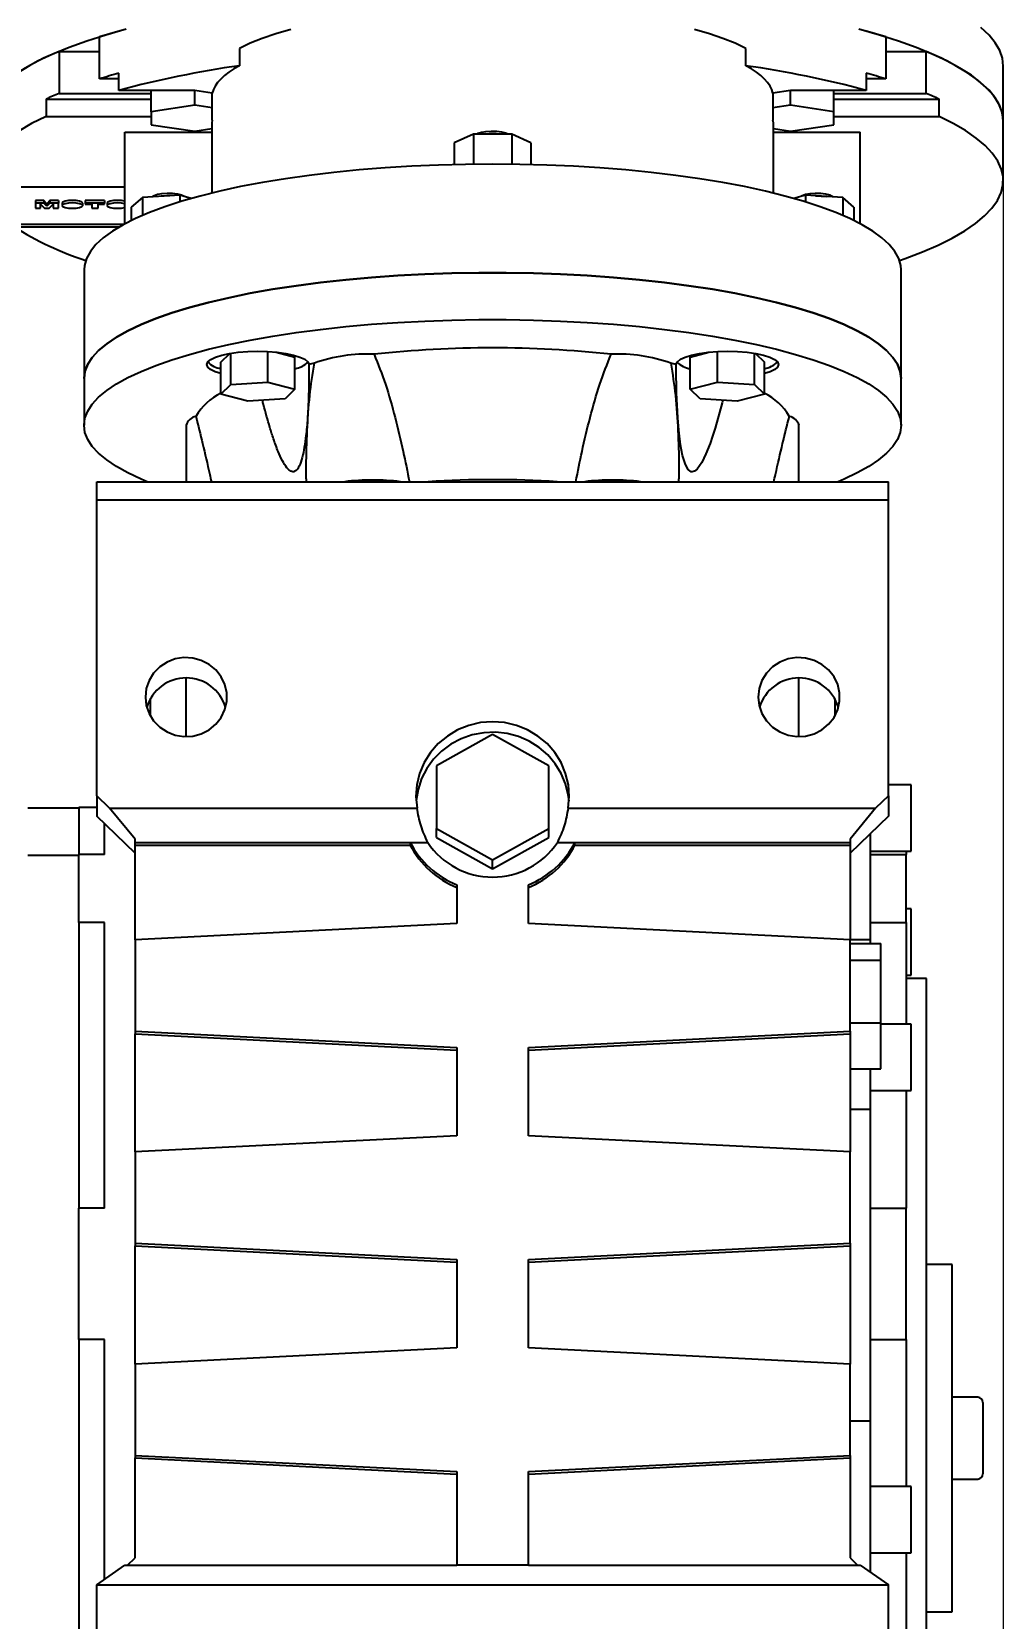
# Model space of a CAD drawing. Header units: millimetres. Extents: x 160 to 8396, y -16 to 5840.
# Drawn here: x 4384 to 4574.2, y 4787.7 to 5098.4 of the extents above; entities that cross this region are included whole.
import ezdxf

# ---------------------------------------------------------------- set-up
doc = ezdxf.new("R2010")
doc.units = ezdxf.units.MM
doc.header["$LTSCALE"] = 20
doc.styles.add('SLDTEXTSTYLE1', font='TXT', dxfattribs={"width": 0.605})
doc.dimstyles.new('SLDDIMSTYLE1', dxfattribs={"dimtxt": 70, "dimasz": 60, "dimexe": 0, "dimexo": 0.0625, "dimgap": 17.5, "dimtad": 2, "dimdec": 0, "dimrnd": 1e-09, "dimzin": 12, "dimdsep": 46, "dimtxsty": 'SLDTEXTSTYLE1', "dimsah": 1, "dimcen": 0.09, "dimadec": 0, "dimazin": 3, "dimtol": 1, "dimtfac": 1, "dimtdec": 3, "dimtofl": 0, "dimtmove": 0, "dimatfit": 3, "dimfxl": 0, "dimfrac": 2, "dimtolj": 1, "dimarcsym": 0})

# ---------------------------------------------------------------- blocks, each defined once
blk = doc.blocks.new('_D_9')
at = {"color": 7, "linetype": 'Continuous', "lineweight": 0}
for p, q in [((4574.2, 5069.25), (4574.2, 1335.28)), ((2992.21, 3609.87), (2992.21, 1335.28)), ((4574.2, 1355.28), (2992.21, 1355.28))]:
    blk.add_line(p, q, dxfattribs=at)
at = {"color": 7, "linetype": 'Continuous', "lineweight": 18}
for points in [[(2992.21, 1355.28), (3052.21, 1345.28), (3052.21, 1365.28)], [(4574.2, 1355.28), (4514.2, 1365.28), (4514.2, 1345.28)]]:
    blk.add_solid(points, dxfattribs=at)
at = {"color": 7, "linetype": 'Continuous', "lineweight": 18, "char_height": 70, "attachment_point": 1, "style": 'SLDTEXTSTYLE1'}
for s, insert in [('1582', (3644.82, 1445.51)), ('*', (3842.08, 1445.51))]:
    blk.add_mtext(s, dxfattribs=dict(at, insert=insert))

msp = doc.modelspace()

# ---------------------------------------------------------------- linework, layer by layer
at = {"color": 7, "linetype": 'Continuous', "lineweight": 25}
for p, q in [((4397.23, 5089.16), (4397.23, 5097.37)), ((4424.65, 5095.11), (4424.65, 5091.73)), ((4523.76, 5091.73), (4523.76, 5095.11)), ((4551.18, 5097.37), (4551.18, 5089.16)), ((4389.3, 5094.52), (4389.3, 5086.31)), ((4389.3, 5094.52), (4397.23, 5094.52)), ((4551.18, 5094.52), (4559.11, 5094.52)), ((4559.11, 5086.31), (4559.11, 5094.52)), ((4401.02, 5089.16), (4397.23, 5089.16)), ((4401.02, 5086.89), (4401.02, 5090.27)), ((4547.38, 5090.27), (4547.38, 5086.89)), ((4551.18, 5089.16), (4547.38, 5089.16)), ((4574.2, 5080.84), (4574.2, 5091.66)), ((4389.3, 5086.31), (4407.37, 5086.31)), ((4415.87, 5086.89), (4401.02, 5086.89)), ((4407.37, 5082.72), (4407.37, 5086.89)), ((4419.29, 5086.38), (4415.87, 5086.89)), ((4415.87, 5083.99), (4415.87, 5086.89)), ((4419.29, 5083.48), (4419.29, 5086.38)), ((4532.54, 5086.89), (4529.11, 5086.38)), ((4529.11, 5086.38), (4529.11, 5083.48)), ((4547.38, 5086.89), (4532.54, 5086.89)), ((4532.54, 5083.99), (4532.54, 5086.89)), ((4541.04, 5082.72), (4541.04, 5086.89)), ((4541.04, 5086.31), (4559.11, 5086.31)), ((4386.76, 5085.19), (4386.76, 5081.81)), ((4386.76, 5085.19), (4407.37, 5085.19)), ((4415.87, 5083.99), (4407.37, 5082.72)), ((4407.37, 5082.72), (4407.37, 5080.18)), ((4419.29, 5083.48), (4415.87, 5083.99)), ((4419.29, 5081.07), (4419.29, 5083.48)), ((4532.54, 5083.99), (4529.11, 5083.48)), ((4529.11, 5083.48), (4529.11, 5081.07)), ((4541.04, 5082.72), (4532.54, 5083.99)), ((4541.04, 5085.19), (4561.64, 5085.19)), ((4541.04, 5080.18), (4541.04, 5082.72)), ((4561.64, 5081.81), (4561.64, 5085.19)), ((4386.76, 5081.81), (4407.37, 5081.81)), ((4407.37, 5080.18), (4415.87, 5078.91)), ((4419.2, 5080.25), (4419.2, 5066.79)), ((4529.2, 5066.79), (4529.2, 5080.25)), ((4532.54, 5078.91), (4541.04, 5080.18)), ((4541.04, 5081.81), (4561.64, 5081.81)), ((4574.2, 5069.25), (4574.2, 5080.84)), ((4402.2, 5078.7), (4419.2, 5078.7)), ((4402.2, 5060.78), (4402.2, 5078.7)), ((4415.87, 5078.91), (4419.2, 5079.41)), ((4470.45, 5078.33), (4466.7, 5076.65)), ((4466.7, 5076.65), (4466.7, 5072.37)), ((4470.45, 5078.33), (4470.45, 5072.43)), ((4477.96, 5078.33), (4470.45, 5078.33)), ((4477.96, 5078.33), (4477.96, 5072.43)), ((4481.71, 5076.65), (4477.96, 5078.33)), ((4481.71, 5076.65), (4481.71, 5072.37)), ((4529.2, 5079.41), (4532.54, 5078.91)), ((4529.2, 5078.7), (4546.2, 5078.7)), ((4546.2, 5060.78), (4546.2, 5078.7)), ((4402.2, 5067.96), (4374.33, 5067.96)), ((4386.3, 5065.34), (4384.7, 5065.34)), ((4384.7, 5065.34), (4384.7, 5064.85)), ((4386.3, 5064.85), (4384.7, 5064.85)), ((4384.7, 5064.85), (4384.7, 5063.82)), ((4385.7, 5064.62), (4386.44, 5063.82)), ((4385.7, 5063.82), (4385.7, 5064.62)), ((4386.9, 5064.72), (4386.3, 5065.34)), ((4386.3, 5065.34), (4386.3, 5064.85)), ((4386.9, 5064.23), (4386.3, 5064.85)), ((4387.51, 5065.34), (4386.9, 5064.72)), ((4387.51, 5064.85), (4386.9, 5064.23)), ((4386.9, 5064.72), (4386.9, 5064.23)), ((4387.37, 5063.82), (4388.14, 5064.62)), ((4389.2, 5065.34), (4387.51, 5065.34)), ((4387.51, 5065.34), (4387.51, 5064.85)), ((4389.2, 5064.85), (4387.51, 5064.85)), ((4388.14, 5064.62), (4388.14, 5063.82)), ((4389.2, 5065.34), (4389.2, 5064.85)), ((4389.2, 5063.82), (4389.2, 5064.85)), ((4389.89, 5064.82), (4389.89, 5064.34)), ((4393.93, 5064.34), (4393.93, 5064.82)), ((4398.21, 5065.34), (4394.43, 5065.34)), ((4394.43, 5065.34), (4394.43, 5064.85)), ((4398.21, 5064.85), (4394.43, 5064.85)), ((4394.43, 5064.85), (4394.43, 5064.62)), ((4394.43, 5064.62), (4395.7, 5064.62)), ((4395.7, 5064.62), (4395.7, 5063.82)), ((4396.95, 5064.62), (4398.21, 5064.62)), ((4396.95, 5063.82), (4396.95, 5064.62)), ((4398.21, 5065.34), (4398.21, 5064.85)), ((4398.21, 5064.62), (4398.21, 5064.85)), ((4398.7, 5064.82), (4398.7, 5064.34)), ((4405.63, 5065.92), (4403.44, 5064.06)), ((4403.44, 5064.06), (4403.44, 5061.41)), ((4412.95, 5066.36), (4405.63, 5065.92)), ((4405.63, 5065.92), (4405.63, 5062.42)), ((4407.64, 5066.17), (4407.49, 5066.03)), ((4412.95, 5066.36), (4412.95, 5065.07)), ((4415.2, 5065.73), (4412.95, 5066.36)), ((4413.98, 5066.07), (4413.87, 5066.17)), ((4535.46, 5066.36), (4533.21, 5065.73)), ((4534.54, 5066.17), (4534.43, 5066.07)), ((4535.46, 5066.36), (4535.46, 5065.07)), ((4542.77, 5065.92), (4535.46, 5066.36)), ((4540.92, 5066.03), (4540.77, 5066.17)), ((4542.77, 5065.92), (4542.77, 5062.42)), ((4544.97, 5064.06), (4542.77, 5065.92)), ((4544.97, 5064.06), (4544.97, 5061.41)), ((4384.7, 5063.82), (4385.7, 5063.82)), ((4386.44, 5063.82), (4387.37, 5063.82)), ((4388.14, 5063.82), (4389.2, 5063.82)), ((4395.7, 5063.82), (4396.95, 5063.82)), ((4380.53, 5060.68), (4402.02, 5060.68)), ((4380.53, 5060.19), (4401.16, 5060.19)), ((4394.2, 5051.75), (4394.2, 5030.5)), ((4554.2, 5030.5), (4554.2, 5051.75)), ((4420.99, 5033.68), (4422.75, 5035.38)), ((4420.99, 5027.41), (4420.99, 5033.68)), ((4422.93, 5029.28), (4422.93, 5035.41)), ((4430.18, 5029.78), (4430.18, 5035.76)), ((4431.83, 5035.64), (4435.49, 5034.69)), ((4435.49, 5028.41), (4435.49, 5034.69)), ((4510.17, 5032.47), (4510.17, 5033.27)), ((4512.92, 5034.69), (4516.57, 5035.64)), ((4512.92, 5028.41), (4512.92, 5034.69)), ((4518.22, 5029.78), (4518.22, 5035.76)), ((4525.47, 5029.28), (4525.47, 5035.41)), ((4525.66, 5035.38), (4527.42, 5033.68)), ((4527.42, 5027.41), (4527.42, 5033.68)), ((4394.2, 5030.5), (4394.2, 5021.33)), ((4422.93, 5029.28), (4430.18, 5029.78)), ((4430.18, 5029.78), (4435.49, 5028.41)), ((4512.92, 5028.41), (4518.22, 5029.78)), ((4518.22, 5029.78), (4525.47, 5029.28)), ((4554.2, 5021.33), (4554.2, 5030.5)), ((4420.99, 5027.41), (4422.93, 5029.28)), ((4426.3, 5026.03), (4420.99, 5027.41)), ((4435.49, 5028.41), (4433.55, 5026.53)), ((4514.86, 5026.53), (4512.92, 5028.41)), ((4527.42, 5027.41), (4522.11, 5026.03)), ((4525.47, 5029.28), (4527.42, 5027.41)), ((4433.55, 5026.53), (4426.3, 5026.03)), ((4522.11, 5026.03), (4514.86, 5026.53)), ((4414.2, 5021.33), (4414.2, 5010.28)), ((4534.2, 5010.28), (4534.2, 5021.33)), ((4396.7, 5010.28), (4551.7, 5010.28)), ((4396.7, 5006.75), (4396.7, 5010.28)), ((4437.7, 5010.85), (4437.7, 5010.28)), ((4510.7, 5010.28), (4510.7, 5010.85)), ((4551.7, 5006.75), (4551.7, 5010.28)), ((4396.7, 4948.79), (4396.7, 5006.75)), ((4396.7, 5006.75), (4551.7, 5006.75)), ((4551.7, 4948.79), (4551.7, 5006.75)), ((4414.2, 4960.38), (4414.2, 4971.83)), ((4534.2, 4960.38), (4534.2, 4971.83)), ((4407.2, 4964.37), (4407.2, 4967.84)), ((4541.2, 4967.84), (4541.2, 4964.37)), ((4474.2, 4960.8), (4463.2, 4954.67)), ((4485.2, 4954.67), (4474.2, 4960.8)), ((4463.2, 4954.67), (4463.2, 4942.4)), ((4485.2, 4942.4), (4485.2, 4954.67)), ((4556.2, 4950.94), (4551.7, 4950.94)), ((4556.2, 4937.94), (4556.2, 4950.94)), ((4393.2, 4946.35), (4383.2, 4946.35)), ((4396.7, 4946.49), (4393.2, 4946.49)), ((4393.2, 4946.49), (4393.2, 4937.28)), ((4393.2, 4945.94), (4393.2, 4937.28)), ((4396.7, 4948.79), (4396.7, 4944.78)), ((4399.2, 4946.38), (4396.7, 4948.79)), ((4404.2, 4940.25), (4399.2, 4946.38)), ((4399.2, 4946.38), (4459.41, 4946.38)), ((4488.99, 4946.38), (4549.2, 4946.38)), ((4549.2, 4946.38), (4544.2, 4940.25)), ((4551.7, 4948.79), (4549.2, 4946.38)), ((4551.7, 4948.79), (4551.7, 4944.78)), ((4404.2, 4937.53), (4396.7, 4944.78)), ((4398.2, 4937.28), (4398.2, 4943.33)), ((4551.7, 4944.78), (4544.2, 4937.53)), ((4404.2, 4939.64), (4404.2, 4940.25)), ((4463.2, 4942.4), (4474.2, 4936.26)), ((4463.2, 4940.59), (4463.2, 4942.4)), ((4463.2, 4940.59), (4474.2, 4934.45)), ((4474.2, 4936.26), (4485.2, 4942.4)), ((4474.2, 4934.45), (4485.2, 4940.59)), ((4485.2, 4940.59), (4485.2, 4942.4)), ((4544.2, 4940.25), (4544.2, 4939.64)), ((4548.2, 4920.65), (4548.2, 4941.4)), ((4393.2, 4937.1), (4383.2, 4937.1)), ((4398.2, 4937.28), (4393.2, 4937.28)), ((4393.2, 4923.97), (4393.2, 4937.28)), ((4393.2, 4924.62), (4393.2, 4936.83)), ((4404.2, 4939.64), (4458.08, 4939.64)), ((4404.2, 4939.12), (4404.2, 4939.64)), ((4404.2, 4939.12), (4458.08, 4939.12)), ((4404.2, 4920.56), (4404.2, 4939.12)), ((4458.08, 4939.64), (4461.51, 4939.64)), ((4458.08, 4939.64), (4458.08, 4939.12)), ((4486.89, 4939.64), (4490.33, 4939.64)), ((4490.33, 4939.64), (4544.2, 4939.64)), ((4490.33, 4939.12), (4490.33, 4939.64)), ((4490.33, 4939.12), (4544.2, 4939.12)), ((4544.2, 4939.64), (4544.2, 4939.12)), ((4544.2, 4939.12), (4544.2, 4920.56)), ((4548.2, 4937.94), (4556.2, 4937.94)), ((4548.2, 4937.28), (4555.2, 4937.28)), ((4555.2, 4937.94), (4555.2, 4937.28)), ((4555.2, 4923.97), (4555.2, 4937.28)), ((4474.2, 4934.45), (4474.2, 4936.26)), ((4467.2, 4931.35), (4467.2, 4923.75)), ((4481.2, 4923.75), (4481.2, 4931.35)), ((4556.2, 4926.67), (4555.2, 4926.67)), ((4556.2, 4913.67), (4556.2, 4926.67)), ((4398.2, 4923.97), (4393.2, 4923.97)), ((4393.2, 4923.97), (4393.2, 4868.01)), ((4393.2, 4922.93), (4393.2, 4868.54)), ((4398.2, 4868.01), (4398.2, 4923.97)), ((4467.2, 4923.75), (4404.2, 4920.56)), ((4544.2, 4920.56), (4481.2, 4923.75)), ((4548.2, 4923.97), (4555.2, 4923.97)), ((4555.2, 4923.97), (4555.2, 4904.06)), ((4404.2, 4920.56), (4404.2, 4902.69)), ((4544.2, 4920.65), (4548.2, 4920.65)), ((4544.2, 4902.69), (4544.2, 4920.56)), ((4544.2, 4919.88), (4550.2, 4919.88)), ((4548.2, 4919.88), (4548.2, 4920.65)), ((4550.2, 4916.59), (4550.2, 4919.88)), ((4544.2, 4916.59), (4550.2, 4916.59)), ((4550.2, 4904.32), (4550.2, 4916.59)), ((4555.2, 4913.67), (4556.2, 4913.67)), ((4559.2, 4912.99), (4555.2, 4912.99)), ((4559.2, 4732.99), (4559.2, 4912.99)), ((4404.2, 4902.69), (4467.2, 4899.5)), ((4404.2, 4902.69), (4404.2, 4902.18)), ((4481.2, 4899.5), (4544.2, 4902.69)), ((4544.2, 4904.32), (4550.2, 4904.32)), ((4544.2, 4902.69), (4544.2, 4902.18)), ((4550.2, 4895.34), (4550.2, 4904.32)), ((4556.2, 4904.06), (4550.2, 4904.06)), ((4556.2, 4891.06), (4556.2, 4904.06)), ((4404.2, 4902.18), (4467.2, 4898.99)), ((4404.2, 4879.03), (4404.2, 4902.18)), ((4467.2, 4899.5), (4467.2, 4882.22)), ((4481.2, 4898.99), (4544.2, 4902.18)), ((4481.2, 4882.22), (4481.2, 4899.5)), ((4544.2, 4902.18), (4544.2, 4879.03)), ((4544.2, 4895.34), (4550.2, 4895.34)), ((4548.2, 4887.39), (4548.2, 4895.34)), ((4548.2, 4891.06), (4556.2, 4891.06)), ((4555.2, 4891.06), (4555.2, 4868.01)), ((4544.2, 4887.39), (4548.2, 4887.39)), ((4548.2, 4826.4), (4548.2, 4887.39)), ((4467.2, 4882.22), (4404.2, 4879.03)), ((4544.2, 4879.03), (4481.2, 4882.22)), ((4404.2, 4879.03), (4404.2, 4861.16)), ((4544.2, 4861.16), (4544.2, 4879.03)), ((4398.2, 4868.01), (4393.2, 4868.01)), ((4393.2, 4842.3), (4393.2, 4868.01)), ((4393.2, 4843.39), (4393.2, 4866.98)), ((4548.2, 4868.01), (4555.2, 4868.01)), ((4555.2, 4842.3), (4555.2, 4868.01)), ((4404.2, 4861.16), (4467.2, 4857.97)), ((4404.2, 4861.16), (4404.2, 4860.64)), ((4404.2, 4860.64), (4467.2, 4857.45)), ((4404.2, 4837.49), (4404.2, 4860.64)), ((4481.2, 4857.97), (4544.2, 4861.16)), ((4481.2, 4857.45), (4544.2, 4860.64)), ((4544.2, 4861.16), (4544.2, 4860.64)), ((4544.2, 4860.64), (4544.2, 4837.49)), ((4467.2, 4857.97), (4467.2, 4840.68)), ((4481.2, 4840.68), (4481.2, 4857.97)), ((4564.2, 4856.99), (4559.2, 4856.99)), ((4564.2, 4788.99), (4564.2, 4856.99)), ((4398.2, 4842.3), (4393.2, 4842.3)), ((4393.2, 4842.3), (4393.2, 4772.37)), ((4393.2, 4841.38), (4393.2, 4773.4)), ((4398.2, 4795.3), (4398.2, 4842.3)), ((4467.2, 4840.68), (4404.2, 4837.49)), ((4544.2, 4837.49), (4481.2, 4840.68)), ((4548.2, 4842.3), (4555.2, 4842.3)), ((4555.2, 4842.3), (4555.2, 4813.5)), ((4404.2, 4837.49), (4404.2, 4819.62)), ((4544.2, 4819.62), (4544.2, 4837.49)), ((4569.2, 4830.99), (4564.2, 4830.99)), ((4570.2, 4829.99), (4570.2, 4815.99)), ((4544.2, 4826.4), (4548.2, 4826.4)), ((4548.2, 4796.72), (4548.2, 4826.4)), ((4404.2, 4819.62), (4467.2, 4816.43)), ((4404.2, 4819.62), (4404.2, 4819.11)), ((4404.2, 4819.11), (4467.2, 4815.92)), ((4404.2, 4799.55), (4404.2, 4819.11)), ((4481.2, 4816.43), (4544.2, 4819.62)), ((4481.2, 4815.92), (4544.2, 4819.11)), ((4544.2, 4819.62), (4544.2, 4819.11)), ((4544.2, 4819.11), (4544.2, 4799.55)), ((4467.2, 4816.43), (4467.2, 4798.13)), ((4481.2, 4798.13), (4481.2, 4816.43)), ((4556.2, 4813.5), (4548.2, 4813.5)), ((4556.2, 4800.5), (4556.2, 4813.5)), ((4564.2, 4814.99), (4569.2, 4814.99)), ((4548.2, 4800.5), (4556.2, 4800.5)), ((4555.2, 4800.49), (4555.2, 4772.37)), ((4396.7, 4794.24), (4402.2, 4798.13)), ((4402.2, 4798.13), (4467.2, 4798.13)), ((4402.74, 4798.13), (4404.2, 4799.55)), ((4481.2, 4798.13), (4467.2, 4798.13)), ((4481.2, 4798.13), (4546.2, 4798.13)), ((4544.2, 4799.55), (4545.67, 4798.13)), ((4546.2, 4798.13), (4551.7, 4794.24)), ((4396.7, 4794.24), (4551.7, 4794.24)), ((4396.7, 4733.87), (4396.7, 4794.24)), ((4551.7, 4733.87), (4551.7, 4794.24)), ((4559.2, 4788.99), (4564.2, 4788.99))]:
    msp.add_line(p, q, dxfattribs=at)
at = {"color": 7, "linetype": 'Continuous', "lineweight": 25, "flags": 128}
for points in [[(4402.45, 5098.87), (4398.45, 5097.74), (4394.72, 5096.55), (4391.26, 5095.3), (4388.1, 5094.01), (4385.24, 5092.66), (4382.69, 5091.28), (4380.46, 5089.86), (4378.56, 5088.4), (4377, 5086.92), (4375.78, 5085.42), (4374.91, 5083.91), (4374.38, 5082.38), (4374.2, 5080.84)], [(4401.24, 5098.54), (4397.23, 5097.37)], [(4434.69, 5098.84), (4431.75, 5097.99), (4429.09, 5097.08), (4426.72, 5096.12), (4424.65, 5095.11)], [(4523.76, 5095.11), (4521.69, 5096.12), (4519.32, 5097.08), (4516.65, 5097.99), (4513.72, 5098.84)], [(4574.2, 5080.84), (4574.03, 5082.38), (4573.5, 5083.91), (4572.63, 5085.42), (4571.41, 5086.92), (4569.84, 5088.4), (4567.95, 5089.86), (4565.72, 5091.28), (4563.17, 5092.66), (4560.31, 5094.01), (4557.14, 5095.3), (4553.69, 5096.55), (4549.95, 5097.74), (4545.95, 5098.87)], [(4551.18, 5097.37), (4547.17, 5098.54)], [(4574.2, 5091.66), (4574.03, 5093.2), (4573.5, 5094.72), (4572.63, 5096.24), (4571.41, 5097.74), (4569.84, 5099.22)], [(4389.3, 5094.52), (4386.29, 5093.18), (4383.59, 5091.79), (4381.22, 5090.37), (4379.18, 5088.91), (4377.49, 5087.42), (4376.14, 5085.91), (4375.14, 5084.38), (4374.5, 5082.84), (4374.22, 5081.29), (4374.2, 5080.84)], [(4574.2, 5080.84), (4574.19, 5081.29), (4573.91, 5082.84), (4573.26, 5084.38), (4572.27, 5085.91), (4570.92, 5087.42), (4569.22, 5088.91), (4567.18, 5090.37), (4564.81, 5091.79), (4562.12, 5093.18), (4559.11, 5094.52)], [(4424.65, 5091.73), (4423.54, 5091.1), (4422.56, 5090.45), (4421.69, 5089.79), (4420.96, 5089.13), (4420.35, 5088.45), (4419.87, 5087.76), (4419.52, 5087.07), (4419.29, 5086.38)], [(4529.11, 5086.38), (4528.89, 5087.07), (4528.54, 5087.76), (4528.06, 5088.45), (4527.45, 5089.13), (4526.71, 5089.79), (4525.85, 5090.45), (4524.87, 5091.1), (4523.76, 5091.73)], [(4386.76, 5081.81), (4383.93, 5080.39), (4381.45, 5078.92), (4379.31, 5077.42), (4377.54, 5075.89), (4376.14, 5074.33), (4375.12, 5072.75), (4374.47, 5071.16), (4374.21, 5069.56), (4374.33, 5067.96)], [(4419.29, 5081.07), (4419.22, 5080.58), (4419.2, 5080.25)], [(4529.2, 5080.25), (4529.19, 5080.58), (4529.11, 5081.07)], [(4553.88, 5053.61), (4555, 5054), (4558.38, 5055.28), (4561.45, 5056.61), (4564.22, 5057.98), (4566.66, 5059.39), (4568.77, 5060.84), (4570.55, 5062.32), (4571.98, 5063.82), (4573.06, 5065.35), (4573.78, 5066.88), (4574.15, 5068.43), (4574.16, 5069.98), (4573.82, 5071.52), (4573.12, 5073.06), (4572.06, 5074.58), (4570.65, 5076.09), (4568.9, 5077.57), (4566.81, 5079.02), (4564.39, 5080.44), (4561.64, 5081.81)], [(4471.09, 5078.32), (4471.36, 5078.5), (4472.01, 5078.72), (4472.9, 5078.87), (4473.94, 5078.93), (4475, 5078.91), (4475.97, 5078.8), (4476.75, 5078.61), (4477.26, 5078.37), (4477.32, 5078.32)], [(4554.2, 5051.75), (4554.13, 5052.62), (4553.73, 5053.99), (4552.98, 5055.36), (4551.88, 5056.7), (4550.44, 5058.03), (4548.66, 5059.32), (4546.55, 5060.59), (4544.13, 5061.81), (4541.39, 5062.99), (4538.36, 5064.12), (4535.04, 5065.2), (4531.46, 5066.21), (4527.62, 5067.17), (4523.55, 5068.05), (4519.26, 5068.86), (4514.77, 5069.6), (4510.1, 5070.26), (4505.27, 5070.83), (4500.3, 5071.32), (4495.22, 5071.73), (4490.05, 5072.05), (4484.81, 5072.27), (4479.52, 5072.41), (4474.2, 5072.46), (4468.89, 5072.41), (4463.6, 5072.27), (4458.36, 5072.05), (4453.18, 5071.73), (4448.1, 5071.32), (4443.14, 5070.83), (4438.31, 5070.26), (4433.64, 5069.6), (4429.15, 5068.86), (4424.86, 5068.05), (4420.79, 5067.17), (4416.95, 5066.21), (4413.36, 5065.2), (4410.05, 5064.12), (4407.02, 5062.99), (4404.28, 5061.81), (4401.85, 5060.59), (4399.74, 5059.32), (4397.97, 5058.03), (4396.52, 5056.7), (4395.43, 5055.36), (4394.67, 5053.99), (4394.27, 5052.62), (4394.2, 5051.75)], [(4393.93, 5064.82), (4393.77, 5065.02), (4393.34, 5065.19), (4392.68, 5065.31), (4391.91, 5065.35), (4391.13, 5065.31), (4390.48, 5065.19), (4390.04, 5065.02), (4389.89, 5064.82)], [(4389.89, 5064.34), (4390.04, 5064.14), (4390.48, 5063.97), (4391.13, 5063.86), (4391.91, 5063.82), (4392.68, 5063.86), (4393.34, 5063.97), (4393.77, 5064.14), (4393.93, 5064.34), (4393.77, 5064.54), (4393.34, 5064.71), (4392.68, 5064.82), (4391.91, 5064.86), (4391.13, 5064.82), (4390.48, 5064.71), (4390.04, 5064.54), (4389.89, 5064.34)], [(4402.2, 5065.18), (4402.15, 5065.19), (4401.5, 5065.31), (4400.72, 5065.35), (4399.95, 5065.31), (4399.29, 5065.19), (4398.86, 5065.02), (4398.7, 5064.82)], [(4402.2, 5064.7), (4402.15, 5064.71), (4401.5, 5064.82), (4400.72, 5064.86), (4399.95, 5064.82), (4399.29, 5064.71), (4398.86, 5064.54), (4398.7, 5064.34)], [(4398.7, 5064.34), (4398.86, 5064.14), (4399.29, 5063.97), (4399.95, 5063.86), (4400.72, 5063.82), (4401.5, 5063.86), (4402.15, 5063.97), (4402.2, 5063.99)], [(4407.64, 5066.17), (4407.91, 5066.35), (4408.56, 5066.56), (4409.45, 5066.72), (4410.49, 5066.78), (4411.55, 5066.76), (4412.52, 5066.65), (4413.3, 5066.46), (4413.81, 5066.22), (4413.87, 5066.17)], [(4534.54, 5066.17), (4534.81, 5066.35), (4535.46, 5066.56), (4536.36, 5066.72), (4537.39, 5066.78), (4538.45, 5066.76), (4539.42, 5066.65), (4540.21, 5066.46), (4540.71, 5066.22), (4540.77, 5066.17)], [(4537.41, 5066.24), (4538.54, 5066.22), (4539.63, 5066.11)], [(4394.2, 5030.5), (4394.38, 5031.88), (4394.92, 5033.26), (4395.81, 5034.63), (4397.05, 5035.97), (4398.63, 5037.29), (4400.55, 5038.58), (4402.8, 5039.84), (4405.37, 5041.05), (4408.25, 5042.22), (4411.42, 5043.33), (4414.87, 5044.39), (4418.59, 5045.39), (4422.55, 5046.31), (4426.75, 5047.17), (4431.16, 5047.95), (4435.76, 5048.66), (4440.53, 5049.28), (4445.45, 5049.82), (4450.5, 5050.28), (4455.66, 5050.64), (4460.9, 5050.92), (4466.2, 5051.1), (4471.53, 5051.2), (4476.88, 5051.2), (4482.21, 5051.1), (4487.51, 5050.92), (4492.75, 5050.64), (4497.91, 5050.28), (4502.96, 5049.82), (4507.88, 5049.28), (4512.65, 5048.66), (4517.25, 5047.95), (4521.66, 5047.17), (4525.85, 5046.31), (4529.82, 5045.39), (4533.54, 5044.39), (4536.99, 5043.33), (4540.16, 5042.22), (4543.04, 5041.05), (4545.6, 5039.84), (4547.86, 5038.58), (4549.78, 5037.29), (4551.36, 5035.97), (4552.6, 5034.63), (4553.49, 5033.26), (4554.02, 5031.88), (4554.2, 5030.5), (4554.2, 5030.5)], [(4554.2, 5030.5), (4554.02, 5031.88), (4553.49, 5033.26), (4552.6, 5034.63), (4551.36, 5035.97), (4549.78, 5037.29), (4547.86, 5038.58), (4545.6, 5039.84), (4543.04, 5041.05), (4540.16, 5042.22), (4536.99, 5043.33), (4533.54, 5044.39), (4529.82, 5045.39), (4525.85, 5046.31), (4521.66, 5047.17), (4517.25, 5047.95), (4512.65, 5048.66), (4507.88, 5049.28), (4502.96, 5049.82), (4497.91, 5050.28), (4492.75, 5050.64), (4487.51, 5050.92), (4482.21, 5051.1), (4476.88, 5051.2), (4471.53, 5051.2), (4466.2, 5051.1), (4460.9, 5050.92), (4455.66, 5050.64), (4450.5, 5050.28), (4445.45, 5049.82), (4440.53, 5049.28), (4435.76, 5048.66), (4431.16, 5047.95), (4426.75, 5047.17), (4422.55, 5046.31), (4418.59, 5045.39), (4414.87, 5044.39), (4411.42, 5043.33), (4408.25, 5042.22), (4405.37, 5041.05), (4402.8, 5039.84), (4400.55, 5038.58), (4398.63, 5037.29), (4397.05, 5035.97), (4395.81, 5034.63), (4394.92, 5033.26), (4394.38, 5031.88), (4394.2, 5030.5)], [(4394.2, 5021.33), (4394.38, 5022.71), (4394.92, 5024.08), (4395.81, 5025.45), (4397.05, 5026.8), (4398.63, 5028.12), (4400.55, 5029.41), (4402.8, 5030.66), (4405.37, 5031.88), (4408.25, 5033.04), (4411.42, 5034.16), (4414.87, 5035.21), (4418.59, 5036.21), (4422.55, 5037.14), (4426.75, 5037.99), (4431.16, 5038.78), (4435.76, 5039.48), (4440.53, 5040.11), (4445.45, 5040.65), (4450.5, 5041.1), (4455.66, 5041.47), (4460.9, 5041.74), (4466.2, 5041.93), (4471.53, 5042.02), (4476.88, 5042.02), (4482.21, 5041.93), (4487.51, 5041.74), (4492.75, 5041.47), (4497.91, 5041.1), (4502.96, 5040.65), (4507.88, 5040.11), (4512.65, 5039.48), (4517.25, 5038.78), (4521.66, 5037.99), (4525.85, 5037.14), (4529.82, 5036.21), (4533.54, 5035.21), (4536.99, 5034.16), (4540.16, 5033.04), (4543.04, 5031.88), (4545.6, 5030.66), (4547.86, 5029.41), (4549.78, 5028.12), (4551.36, 5026.8), (4552.6, 5025.45), (4553.49, 5024.08), (4554.02, 5022.71), (4554.2, 5021.33), (4554.02, 5019.94), (4553.49, 5018.57), (4552.6, 5017.2), (4551.36, 5015.85), (4549.78, 5014.53), (4547.86, 5013.24), (4545.6, 5011.99), (4543.04, 5010.77), (4541.88, 5010.28)], [(4420.99, 5031.44), (4419.87, 5031.8), (4418.97, 5032.25), (4418.42, 5032.73), (4418.24, 5033.24), (4418.44, 5033.74), (4419.01, 5034.22), (4419.93, 5034.66), (4421.17, 5035.05), (4422.67, 5035.37), (4424.39, 5035.61), (4426.25, 5035.76), (4428.18, 5035.81), (4430.12, 5035.76), (4431.99, 5035.62), (4433.71, 5035.39), (4435.23, 5035.07), (4436.48, 5034.69), (4437.42, 5034.25), (4438.02, 5033.77), (4438.24, 5033.27), (4438.24, 5033.27)], [(4510.17, 5033.27), (4510.39, 5033.77), (4510.98, 5034.25), (4511.92, 5034.69), (4513.18, 5035.07), (4514.69, 5035.39), (4516.42, 5035.62), (4518.29, 5035.76), (4520.22, 5035.81), (4522.16, 5035.76), (4524.02, 5035.61), (4525.73, 5035.37), (4527.24, 5035.05), (4528.47, 5034.66), (4529.39, 5034.22), (4529.96, 5033.74), (4530.17, 5033.24), (4529.99, 5032.73), (4529.44, 5032.25), (4528.54, 5031.8), (4527.42, 5031.44)], [(4519.28, 5026.23), (4519.16, 5025.75), (4517.78, 5020.79), (4517.29, 5019.22), (4516.78, 5017.73), (4515.99, 5015.73), (4515.18, 5014.06), (4514.26, 5012.74), (4513.77, 5012.35), (4513.29, 5012.21), (4513.07, 5012.24), (4512.87, 5012.33), (4512.5, 5012.65), (4511.95, 5013.63), (4511.4, 5015.41), (4510.99, 5017.51), (4510.64, 5020.36), (4510.45, 5022.8), (4510.23, 5027.65), (4510.17, 5032.47), (4510.17, 5032.47)], [(4406.53, 5010.28), (4405.37, 5010.77), (4402.8, 5011.99), (4400.55, 5013.24), (4398.63, 5014.53), (4397.05, 5015.85), (4395.81, 5017.2), (4394.92, 5018.57), (4394.38, 5019.94), (4394.2, 5021.33)], [(4406.2, 4968.11), (4406.39, 4966.45), (4406.94, 4964.86), (4407.83, 4963.43), (4409.02, 4962.22), (4410.46, 4961.28), (4412.06, 4960.66), (4413.77, 4960.39), (4415.5, 4960.48), (4417.16, 4960.93), (4418.69, 4961.71), (4420.01, 4962.8), (4421.06, 4964.13), (4421.78, 4965.64), (4422.16, 4967.27), (4422.16, 4968.94), (4421.78, 4970.58), (4421.06, 4972.09), (4420.01, 4973.42), (4418.69, 4974.51), (4417.16, 4975.29), (4415.5, 4975.74), (4413.77, 4975.83), (4412.06, 4975.56), (4410.46, 4974.94), (4409.02, 4974), (4407.83, 4972.79), (4406.94, 4971.35), (4406.39, 4969.77), (4406.2, 4968.11)], [(4526.2, 4968.11), (4526.39, 4966.45), (4526.94, 4964.86), (4527.83, 4963.43), (4529.02, 4962.22), (4530.46, 4961.28), (4532.06, 4960.66), (4533.77, 4960.39), (4535.5, 4960.48), (4537.16, 4960.93), (4538.69, 4961.71), (4540.01, 4962.8), (4541.06, 4964.13), (4541.78, 4965.64), (4542.16, 4967.27), (4542.16, 4968.94), (4541.78, 4970.58), (4541.06, 4972.09), (4540.01, 4973.42), (4538.69, 4974.51), (4537.16, 4975.29), (4535.5, 4975.74), (4533.77, 4975.83), (4532.06, 4975.56), (4530.46, 4974.94), (4529.02, 4974), (4527.83, 4972.79), (4526.94, 4971.35), (4526.39, 4969.77), (4526.2, 4968.11)], [(4488.99, 4946.38), (4489.2, 4948.65), (4489.04, 4950.94), (4488.5, 4953.16), (4487.61, 4955.28), (4486.39, 4957.24), (4484.86, 4958.99), (4483.07, 4960.48), (4481.05, 4961.68), (4478.87, 4962.56), (4476.56, 4963.1), (4474.2, 4963.28), (4471.84, 4963.1), (4469.54, 4962.56), (4467.36, 4961.68), (4465.34, 4960.48), (4463.55, 4958.99), (4462.02, 4957.24), (4460.79, 4955.28), (4459.9, 4953.16), (4459.37, 4950.94), (4459.2, 4948.65), (4459.41, 4946.38)], [(4489.17, 4947.76), (4489.03, 4948.93), (4488.5, 4951.09), (4487.65, 4953.15), (4486.47, 4955.06), (4485.01, 4956.77), (4483.3, 4958.24), (4481.37, 4959.45), (4479.27, 4960.36), (4477.06, 4960.94), (4474.78, 4961.2), (4472.48, 4961.11), (4470.23, 4960.69), (4468.07, 4959.94), (4466.05, 4958.88), (4464.22, 4957.54), (4462.63, 4955.94), (4461.31, 4954.12), (4460.29, 4952.14), (4459.6, 4950.02), (4459.25, 4947.83), (4459.24, 4947.76)]]:
    msp.add_lwpolyline(points, dxfattribs=at)
at = {"color": 7, "linetype": 'Continuous', "lineweight": 25}
for centre, radius, start, end in [((4434.69, 4968.94), 125.91, 105.507, 107.3063), ((4452.2, 4897.22), 196.46, 98.0628, 105.1003), ((4496.2, 4897.22), 196.46, 74.8997, 81.9372), ((4513.72, 4968.94), 125.91, 72.6937, 74.493), ((4414.46, 5025.7), 65.63, 112.5429, 114.9636), ((4533.94, 5025.7), 65.63, 65.0364, 67.4571), ((4474.2, 5063.47), 14.93, 84.8025, 95.1975), ((4410.72, 5052.22), 14.02, 88.8732, 97.9659), ((4412.45, 5109.92), 59.09, 237.2979, 252.3406), ((4474.2, 4821.19), 215.29, 83.814, 96.186), ((4421.72, 5037.04), 4.69, 225.3142, 261.114), ((4434.77, 5037.04), 4.69, 278.886, 314.6858), ((4462.07, 4915.13), 120.52, 100.8923, 101.4046), ((4449.59, 5004.63), 30.63, 87.3552, 109.6424), ((4498.81, 5004.63), 30.63, 70.3576, 92.6448), ((4486.34, 4915.13), 120.52, 78.5954, 79.1077), ((4513.49, 5036.74), 4.38, 223.9723, 262.4559), ((4526.53, 5037.35), 5.02, 280.0999, 313.4719), ((4426.19, 5017.1), 11.72, 116.3168, 149.3872), ((4522.53, 5017.45), 11.28, 29.9388, 64.3572), ((4416.62, 5020.6), 2.53, 102.0002, 163.4111), ((4531.78, 5020.6), 2.53, 16.5889, 77.9998), ((4450.7, 4963.51), 47.09, 83.3389, 96.6611), ((4474.2, 4805.49), 205.18, 86.4683, 93.5317), ((4497.7, 4963.51), 47.09, 83.3389, 96.6611), ((4414.2, 4963.8), 8.06, 16.6001, 163.3999), ((4534.2, 4963.8), 8.06, 16.6001, 163.3999), ((4473.84, 4947.82), 17.76, 207.4308, 248.0518), ((4473.84, 4947.3), 17.76, 207.4308, 248.0518), ((4474.2, 4948.11), 15.26, 213.7385, 326.2615), ((4474.57, 4947.82), 17.76, 291.9482, 332.5692), ((4474.57, 4947.3), 17.76, 291.9482, 332.5692), ((4569.2, 4829.99), 1, 0, 90), ((4569.2, 4815.99), 1, 270, 0)]:
    msp.add_arc(centre, radius, start, end, dxfattribs=at)
for points, knots in [([(4438.24, 5033.27), (4438.23, 5031.53), (4438.22, 5028.01), (4438.05, 5023.9), (4437.83, 5020.98), (4437.64, 5019.08), (4437.37, 5017.08), (4436.96, 5015.06), (4436.49, 5013.58), (4435.97, 5012.68), (4435.6, 5012.34), (4435.29, 5012.22), (4435.01, 5012.2), (4434.51, 5012.36), (4433.78, 5013.08), (4432.99, 5014.42), (4432.12, 5016.36), (4431.32, 5018.55), (4430.36, 5021.62), (4429.64, 5024.14), (4429.2, 5025.94), (4429.13, 5026.23)], [0, 0, 0, 0, 0.132127, 0.269087, 0.313156, 0.355747, 0.414767, 0.466886, 0.514734, 0.53502, 0.552655, 0.560486, 0.568014, 0.583016, 0.614283, 0.662876, 0.717742, 0.791009, 0.853211, 0.976645, 1, 1, 1, 1]), ([(4437.72, 5010.85), (4437.72, 5011.69), (4437.7, 5014.84), (4437.88, 5020.28), (4438.28, 5027), (4438.97, 5031.37), (4439.3, 5033.47)], [0, 0, 0, 0, 0.111757, 0.415183, 0.718455, 1, 1, 1, 1]), ([(4451.01, 5035.22), (4451.77, 5033.28), (4453.36, 5029.26), (4455.15, 5022.86), (4456.68, 5016.48), (4457.51, 5012.27), (4457.9, 5010.28)], [0, 0, 0, 0, 0.243218, 0.505204, 0.767323, 1, 1, 1, 1]), ([(4490.51, 5010.28), (4490.9, 5012.27), (4491.72, 5016.48), (4493.26, 5022.86), (4495.05, 5029.26), (4496.64, 5033.28), (4497.4, 5035.22)], [0, 0, 0, 0, 0.232677, 0.494796, 0.756782, 1, 1, 1, 1]), ([(4509.11, 5033.47), (4509.44, 5031.37), (4510.12, 5027), (4510.53, 5020.28), (4510.71, 5014.84), (4510.69, 5011.69), (4510.68, 5010.85)], [0, 0, 0, 0, 0.2815452, 0.5848169, 0.8882426, 1, 1, 1, 1]), ([(4416.1, 5023.07), (4416.53, 5021.31), (4417.44, 5017.65), (4418.46, 5013.3), (4419.03, 5010.76), (4419.14, 5010.28)], [0, 0, 0, 0, 0.429626, 0.892406, 1, 1, 1, 1]), ([(4529.27, 5010.28), (4529.38, 5010.76), (4529.95, 5013.3), (4530.97, 5017.65), (4531.87, 5021.31), (4532.31, 5023.07)], [0, 0, 0, 0, 0.1075937, 0.5703736, 1, 1, 1, 1]), ([(4461.51, 4939.64), (4461.03, 4940.71), (4460.03, 4942.89), (4459.62, 4945.2), (4459.41, 4946.38)], [0, 0, 0, 0, 0.491227, 1, 1, 1, 1]), ([(4488.99, 4946.38), (4488.78, 4945.2), (4488.37, 4942.89), (4487.38, 4940.71), (4486.89, 4939.64)], [0, 0, 0, 0, 0.508773, 1, 1, 1, 1])]:
    msp.add_open_spline(points, degree=3, knots=knots, dxfattribs=at)

# ---------------------------------------------------------------- dimensions: what is measured, and where the dimension line sits
at = {"color": 7, "linetype": 'Continuous', "lineweight": 18}
dim = msp.add_linear_dim(base=(2992.21, 1355.28), p1=(4574.2, 5069.25), p2=(2992.21, 3609.87), text='<>*', dimstyle='SLDDIMSTYLE1', dxfattribs=at)
dim.commit()
dim.dimension.update_dxf_attribs({"geometry": '_D_9', "text_midpoint": (3758.81, 1355.28), "dimtype": 160})

doc.saveas('drawing.dxf')
